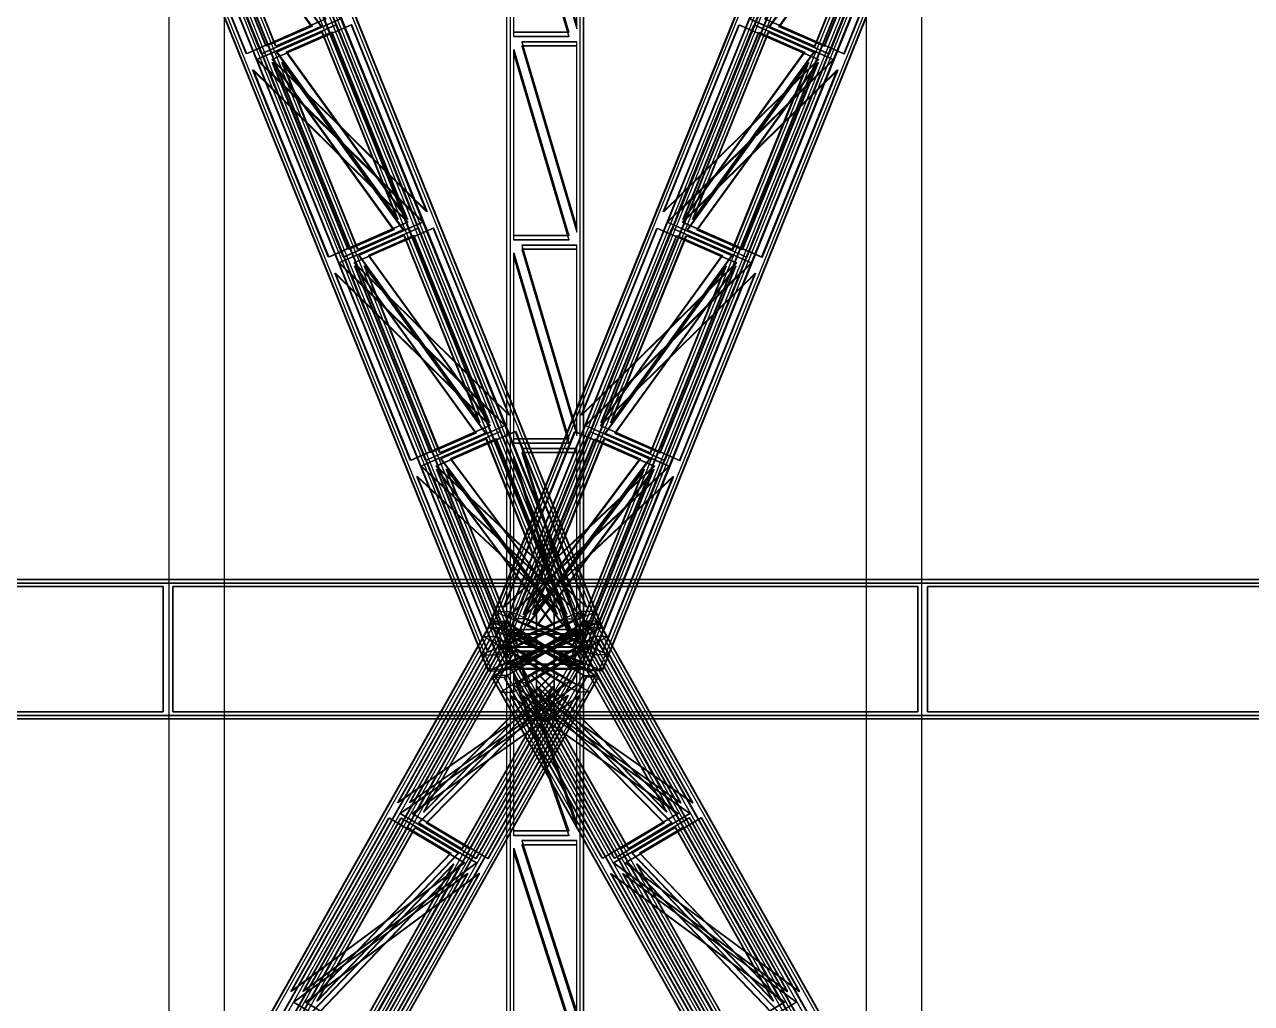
# Model space of a CAD drawing. Header units: millimetres. Extents: x -48000 to 1060615, y -2000 to 333000.
# Drawn here: x -2987 to 4050, y 103968 to 109584 of the extents above; entities that cross this region are included whole.
import ezdxf

# ---------------------------------------------------------------- set-up
doc = ezdxf.new("R2010")
doc.units = ezdxf.units.MM
doc.layers.add('D-STR-CORE', color=7, linetype='Continuous', lineweight=25)
doc.layers.add('D-STR-STRC', color=7, linetype='Continuous', lineweight=25)

msp = doc.modelspace()

# ---------------------------------------------------------------- linework, layer by layer
at = {"layer": 'D-STR-CORE'}
for points in [[(-2160, 18300), (-1840, 18300), (-1840, 224550), (-2160, 224550)], [(-2160, 18300), (-1840, 18300), (-1840, 224550), (-2160, 224550)], [(1840, 18300), (2160, 18300), (2160, 224550), (1840, 224550)], [(1840, 18300), (2160, 18300), (2160, 224550), (1840, 224550)]]:
    msp.add_lwpolyline(points, close=True, dxfattribs=at)
at = {"layer": 'D-STR-STRC'}
for points in [[(237.08, 106124.21), (-328.28, 105875.79), (-5980, 119875.79), (-5414.64, 120124.21)], [(241.64, 106124.21), (-323.72, 105875.79), (-5975.44, 119875.79), (-5410.08, 120124.21)], [(323.72, 106124.21), (-241.64, 105875.79), (-5893.35, 119875.79), (-5327.99, 120124.21)], [(328.28, 106124.21), (-237.08, 105875.79), (-5888.79, 119875.79), (-5323.43, 120124.21)], [(155.58, 106081.51), (-215.43, 105918.49), (-5867.15, 119918.49), (-5496.13, 120081.51)], [(160.14, 106081.51), (-210.87, 105918.49), (-5862.59, 119918.49), (-5491.57, 120081.51)], [(210.87, 106081.51), (-160.14, 105918.49), (-5811.86, 119918.49), (-5440.84, 120081.51)], [(215.43, 106081.51), (-155.58, 105918.49), (-5807.3, 119918.49), (-5436.28, 120081.51)], [(-328.28, 106124.21), (237.08, 105875.79), (5888.79, 119875.79), (5323.43, 120124.21)], [(-323.72, 106124.21), (241.64, 105875.79), (5893.35, 119875.79), (5327.99, 120124.21)], [(-241.64, 106124.21), (323.72, 105875.79), (5975.44, 119875.79), (5410.08, 120124.21)], [(-237.08, 106124.21), (328.28, 105875.79), (5980, 119875.79), (5414.64, 120124.21)], [(-215.43, 106081.51), (155.58, 105918.49), (5807.3, 119918.49), (5436.28, 120081.51)], [(-210.87, 106081.51), (160.14, 105918.49), (5811.86, 119918.49), (5440.84, 120081.51)], [(-160.14, 106081.51), (210.87, 105918.49), (5862.59, 119918.49), (5491.57, 120081.51)], [(-155.58, 106081.51), (215.43, 105918.49), (5867.15, 119918.49), (5496.13, 120081.51)], [(220, 106013.11), (-220, 106013.11), (-220, 120013.11), (220, 120013.11)], [(220, 106013.11), (-220, 106013.11), (-220, 120013.11), (220, 120013.11)], [(220, 106011.2), (-220, 106011.2), (-220, 120011.2), (220, 120011.2)], [(220, 106011.2), (-220, 106011.2), (-220, 120011.2), (220, 120011.2)], [(220, 105988.8), (-220, 105988.8), (-220, 119988.8), (220, 119988.8)], [(220, 105988.8), (-220, 105988.8), (-220, 119988.8), (220, 119988.8)], [(220, 105986.89), (-220, 105986.89), (-220, 119986.89), (220, 119986.89)], [(220, 105986.89), (-220, 105986.89), (-220, 119986.89), (220, 119986.89)], [(180, 109583.19), (180, 110650.57), (-135, 110650.57)], [(180, 109583.19), (180, 110650.57), (-135, 110650.57)], [(180, 109560.78), (180, 110628.16), (-135, 110628.16)], [(180, 109560.78), (180, 110628.16), (-135, 110628.16)], [(135, 109540.41), (-180, 109540.41), (-180, 110607.79)], [(135, 109540.41), (-180, 109540.41), (-180, 110607.79)], [(135, 109538.51), (-180, 109538.51), (-180, 110605.89)], [(135, 109538.51), (-180, 109538.51), (-180, 110605.89)], [(135, 109516.1), (-180, 109516.1), (-180, 110583.48)], [(135, 109516.1), (-180, 109516.1), (-180, 110583.48)], [(135, 109514.19), (-180, 109514.19), (-180, 110581.57)], [(135, 109514.19), (-180, 109514.19), (-180, 110581.57)], [(180, 109558.87), (180, 110626.25), (-135, 110626.25)], [(180, 109558.87), (180, 110626.25), (-135, 110626.25)], [(-1261.17, 109616.56), (-1716.11, 109416.66), (-2149.88, 110491.17)], [(-1256.61, 109616.56), (-1711.55, 109416.66), (-2145.32, 110491.17)], [(-1174.53, 109616.56), (-1629.46, 109416.66), (-2063.24, 110491.17)], [(-1169.96, 109616.56), (-1624.9, 109416.66), (-2058.68, 110491.17)], [(-1342.66, 109573.86), (-1603.26, 109459.36), (-2037.03, 110533.87)], [(-1338.1, 109573.86), (-1598.7, 109459.36), (-2032.47, 110533.87)], [(-1287.37, 109573.86), (-1547.97, 109459.36), (-1981.74, 110533.87)], [(-1282.81, 109573.86), (-1543.41, 109459.36), (-1977.18, 110533.87)], [(1169.96, 109616.56), (1624.9, 109416.66), (2058.68, 110491.17)], [(1174.53, 109616.56), (1629.46, 109416.66), (2063.24, 110491.17)], [(1256.61, 109616.56), (1711.55, 109416.66), (2145.32, 110491.17)], [(1261.17, 109616.56), (1716.11, 109416.66), (2149.88, 110491.17)], [(1282.81, 109573.86), (1543.41, 109459.36), (1977.18, 110533.87)], [(1287.37, 109573.86), (1547.97, 109459.36), (1981.74, 110533.87)], [(1338.1, 109573.86), (1598.7, 109459.36), (2032.47, 110533.87)], [(1342.66, 109573.86), (1603.26, 109459.36), (2037.03, 110533.87)], [(-767.18, 108508.83), (-1200.95, 109583.34), (-1655.89, 109383.44)], [(-762.62, 108508.83), (-1196.39, 109583.34), (-1651.33, 109383.44)], [(-680.54, 108508.83), (-1114.31, 109583.34), (-1569.25, 109383.44)], [(-675.98, 108508.83), (-1109.75, 109583.34), (-1564.69, 109383.44)], [(675.98, 108508.83), (1109.75, 109583.34), (1564.69, 109383.44)], [(680.54, 108508.83), (1114.31, 109583.34), (1569.25, 109383.44)], [(762.62, 108508.83), (1196.39, 109583.34), (1651.33, 109383.44)], [(767.18, 108508.83), (1200.95, 109583.34), (1655.89, 109383.44)], [(-848.68, 108466.13), (-1282.45, 109540.64), (-1543.05, 109426.14)], [(-844.12, 108466.13), (-1277.89, 109540.64), (-1538.49, 109426.14)], [(-793.39, 108466.13), (-1227.16, 109540.64), (-1487.75, 109426.14)], [(-788.83, 108466.13), (-1222.6, 109540.64), (-1483.19, 109426.14)], [(788.83, 108466.13), (1222.6, 109540.64), (1483.19, 109426.14)], [(793.39, 108466.13), (1227.16, 109540.64), (1487.75, 109426.14)], [(844.12, 108466.13), (1277.89, 109540.64), (1538.49, 109426.14)], [(848.68, 108466.13), (1282.45, 109540.64), (1543.05, 109426.14)], [(135, 108373.75), (-180, 108373.75), (-180, 109441.13)], [(135, 108373.75), (-180, 108373.75), (-180, 109441.13)], [(135, 108371.84), (-180, 108371.84), (-180, 109439.22)], [(135, 108371.84), (-180, 108371.84), (-180, 109439.22)], [(180, 108418.43), (180, 109485.81), (-135, 109485.81)], [(180, 108418.43), (180, 109485.81), (-135, 109485.81)], [(180, 108416.52), (180, 109483.9), (-135, 109483.9)], [(180, 108416.52), (180, 109483.9), (-135, 109483.9)], [(180, 108394.11), (180, 109461.49), (-135, 109461.49)], [(180, 108394.11), (180, 109461.49), (-135, 109461.49)], [(180, 108392.21), (180, 109459.59), (-135, 109459.59)], [(180, 108392.21), (180, 109459.59), (-135, 109459.59)], [(-871.69, 108407.2), (-1132.28, 108292.69), (-1566.06, 109367.2)], [(-867.13, 108407.2), (-1127.72, 108292.69), (-1561.5, 109367.2)], [(-816.4, 108407.2), (-1076.99, 108292.69), (-1510.76, 109367.2)], [(-811.84, 108407.2), (-1072.43, 108292.69), (-1506.2, 109367.2)], [(135, 108349.43), (-180, 108349.43), (-180, 109416.81)], [(135, 108349.43), (-180, 108349.43), (-180, 109416.81)], [(135, 108347.53), (-180, 108347.53), (-180, 109414.91)], [(135, 108347.53), (-180, 108347.53), (-180, 109414.91)], [(811.84, 108407.2), (1072.43, 108292.69), (1506.2, 109367.2)], [(816.4, 108407.2), (1076.99, 108292.69), (1510.76, 109367.2)], [(867.13, 108407.2), (1127.72, 108292.69), (1561.5, 109367.2)], [(871.69, 108407.2), (1132.28, 108292.69), (1566.06, 109367.2)], [(-790.19, 108449.89), (-1245.13, 108250), (-1678.9, 109324.5)], [(-785.63, 108449.89), (-1240.57, 108250), (-1674.34, 109324.5)], [(-703.55, 108449.89), (-1158.49, 108250), (-1592.26, 109324.5)], [(-698.99, 108449.89), (-1153.93, 108250), (-1587.7, 109324.5)], [(698.99, 108449.89), (1153.93, 108250), (1587.7, 109324.5)], [(703.55, 108449.89), (1158.49, 108250), (1592.26, 109324.5)], [(785.63, 108449.89), (1240.57, 108250), (1674.34, 109324.5)], [(790.19, 108449.89), (1245.13, 108250), (1678.9, 109324.5)], [(-296.21, 107342.16), (-729.98, 108416.67), (-1184.92, 108216.78)], [(-291.65, 107342.16), (-725.42, 108416.67), (-1180.36, 108216.78)], [(-209.56, 107342.16), (-643.33, 108416.67), (-1098.27, 108216.78)], [(-205, 107342.16), (-638.77, 108416.67), (-1093.71, 108216.78)], [(205, 107342.16), (638.77, 108416.67), (1093.71, 108216.78)], [(209.56, 107342.16), (643.33, 108416.67), (1098.27, 108216.78)], [(291.65, 107342.16), (725.42, 108416.67), (1180.36, 108216.78)], [(296.21, 107342.16), (729.98, 108416.67), (1184.92, 108216.78)], [(-377.7, 107299.47), (-811.47, 108373.97), (-1072.07, 108259.47)], [(-373.14, 107299.47), (-806.91, 108373.97), (-1067.51, 108259.47)], [(-322.41, 107299.47), (-756.18, 108373.97), (-1016.78, 108259.47)], [(-317.85, 107299.47), (-751.62, 108373.97), (-1012.22, 108259.47)], [(180, 107251.76), (180, 108319.14), (-135, 108319.14)], [(180, 107251.76), (180, 108319.14), (-135, 108319.14)], [(180, 107249.85), (180, 108317.23), (-135, 108317.23)], [(180, 107249.85), (180, 108317.23), (-135, 108317.23)], [(317.85, 107299.47), (751.62, 108373.97), (1012.22, 108259.47)], [(322.41, 107299.47), (756.18, 108373.97), (1016.78, 108259.47)], [(373.14, 107299.47), (806.91, 108373.97), (1067.51, 108259.47)], [(377.7, 107299.47), (811.47, 108373.97), (1072.07, 108259.47)], [(135, 107207.08), (-180, 107207.08), (-180, 108274.46)], [(135, 107207.08), (-180, 107207.08), (-180, 108274.46)], [(135, 107205.17), (-180, 107205.17), (-180, 108272.55)], [(135, 107205.17), (-180, 107205.17), (-180, 108272.55)], [(135, 107182.77), (-180, 107182.77), (-180, 108250.15)], [(135, 107182.77), (-180, 107182.77), (-180, 108250.15)], [(135, 107180.86), (-180, 107180.86), (-180, 108248.24)], [(135, 107180.86), (-180, 107180.86), (-180, 108248.24)], [(180, 107227.45), (180, 108294.83), (-135, 108294.83)], [(180, 107227.45), (180, 108294.83), (-135, 108294.83)], [(180, 107225.54), (180, 108292.92), (-135, 108292.92)], [(180, 107225.54), (180, 108292.92), (-135, 108292.92)], [(-400.71, 107240.53), (-661.31, 107126.03), (-1095.08, 108200.53)], [(-396.15, 107240.53), (-656.75, 107126.03), (-1090.52, 108200.53)], [(-345.42, 107240.53), (-606.02, 107126.03), (-1039.79, 108200.53)], [(-340.86, 107240.53), (-601.46, 107126.03), (-1035.23, 108200.53)], [(340.86, 107240.53), (601.46, 107126.03), (1035.23, 108200.53)], [(345.42, 107240.53), (606.02, 107126.03), (1039.79, 108200.53)], [(396.15, 107240.53), (656.75, 107126.03), (1090.52, 108200.53)], [(400.71, 107240.53), (661.31, 107126.03), (1095.08, 108200.53)], [(-319.22, 107283.22), (-774.15, 107083.33), (-1207.93, 108157.84)], [(-314.66, 107283.22), (-769.59, 107083.33), (-1203.37, 108157.84)], [(-232.57, 107283.22), (-687.51, 107083.33), (-1121.28, 108157.84)], [(-228.01, 107283.22), (-682.95, 107083.33), (-1116.72, 108157.84)], [(228.01, 107283.22), (682.95, 107083.33), (1116.72, 108157.84)], [(232.57, 107283.22), (687.51, 107083.33), (1121.28, 108157.84)], [(314.66, 107283.22), (769.59, 107083.33), (1203.37, 108157.84)], [(319.22, 107283.22), (774.15, 107083.33), (1207.93, 108157.84)], [(147.8, 106242.31), (-259, 107250), (-713.94, 107050.11)], [(152.36, 106242.31), (-254.44, 107250), (-709.38, 107050.11)], [(234.44, 106242.31), (-172.36, 107250), (-627.3, 107050.11)], [(239, 106242.31), (-167.8, 107250), (-622.74, 107050.11)], [(-239, 106242.31), (167.8, 107250), (622.74, 107050.11)], [(-234.44, 106242.31), (172.36, 107250), (627.3, 107050.11)], [(-152.36, 106242.31), (254.44, 107250), (709.38, 107050.11)], [(-147.8, 106242.31), (259, 107250), (713.94, 107050.11)], [(66.3, 106199.62), (-340.5, 107207.31), (-601.09, 107092.8)], [(70.86, 106199.62), (-335.94, 107207.31), (-596.53, 107092.8)], [(121.59, 106199.62), (-285.21, 107207.31), (-545.8, 107092.8)], [(126.15, 106199.62), (-280.65, 107207.31), (-541.24, 107092.8)], [(-126.15, 106199.62), (280.65, 107207.31), (541.24, 107092.8)], [(-121.59, 106199.62), (285.21, 107207.31), (545.8, 107092.8)], [(-70.86, 106199.62), (335.94, 107207.31), (596.53, 107092.8)], [(-66.3, 106199.62), (340.5, 107207.31), (601.09, 107092.8)], [(135, 106112.4), (-180, 106112.4), (-180, 107107.79)], [(135, 106112.4), (-180, 106112.4), (-180, 107107.79)], [(180, 106157.08), (180, 107152.47), (-135, 107152.47)], [(180, 106157.08), (180, 107152.47), (-135, 107152.47)], [(180, 106155.17), (180, 107150.57), (-135, 107150.57)], [(180, 106155.17), (180, 107150.57), (-135, 107150.57)], [(180, 106132.76), (180, 107128.16), (-135, 107128.16)], [(180, 106132.76), (180, 107128.16), (-135, 107128.16)], [(180, 106130.86), (180, 107126.25), (-135, 107126.25)], [(180, 106130.86), (180, 107126.25), (-135, 107126.25)], [(135, 106110.49), (-180, 106110.49), (-180, 107105.89)], [(135, 106110.49), (-180, 106110.49), (-180, 107105.89)], [(135, 106088.08), (-180, 106088.08), (-180, 107083.48)], [(135, 106088.08), (-180, 106088.08), (-180, 107083.48)], [(135, 106086.18), (-180, 106086.18), (-180, 107081.57)], [(135, 106086.18), (-180, 106086.18), (-180, 107081.57)], [(124.79, 106183.37), (-330.15, 105983.48), (-736.95, 106991.17)], [(129.35, 106183.37), (-325.59, 105983.48), (-732.39, 106991.17)], [(211.43, 106183.37), (-243.51, 105983.48), (-650.31, 106991.17)], [(215.99, 106183.37), (-238.95, 105983.48), (-645.75, 106991.17)], [(43.29, 106140.68), (-217.3, 106026.18), (-624.1, 107033.87)], [(47.85, 106140.68), (-212.74, 106026.18), (-619.54, 107033.87)], [(98.58, 106140.68), (-162.01, 106026.18), (-568.81, 107033.87)], [(103.14, 106140.68), (-157.45, 106026.18), (-564.25, 107033.87)], [(-215.99, 106183.37), (238.95, 105983.48), (645.75, 106991.17)], [(-211.43, 106183.37), (243.51, 105983.48), (650.31, 106991.17)], [(-129.35, 106183.37), (325.59, 105983.48), (732.39, 106991.17)], [(-124.79, 106183.37), (330.15, 105983.48), (736.95, 106991.17)], [(-103.14, 106140.68), (157.45, 106026.18), (564.25, 107033.87)], [(-98.58, 106140.68), (162.01, 106026.18), (568.81, 107033.87)], [(-47.85, 106140.68), (212.74, 106026.18), (619.54, 107033.87)], [(-43.29, 106140.68), (217.3, 106026.18), (624.1, 107033.87)], [(-12983.92, 106400), (-12983.92, 105600), (12983.92, 105600), (12983.92, 106400)], [(12983.92, 106400), (12983.92, 105600), (-12983.92, 105600), (-12983.92, 106400)], [(-4300.47, 106360), (-4300.47, 105640), (-2191.49, 105640), (-2191.49, 106360)], [(-2191.49, 106360), (-2191.49, 105640), (-4300.47, 105640), (-4300.47, 106360)], [(-2136.49, 106360), (-2136.49, 105640), (-50, 105640), (-50, 106360)], [(-50, 106360), (-50, 105640), (-2136.49, 105640), (-2136.49, 106360)], [(-50, 106400), (-50, 106400), (-50, 105600), (-50, 105600)], [(-50, 106400), (-50, 106400), (-50, 105600), (-50, 105600)], [(50, 106400), (50, 106400), (50, 105600), (50, 105600)], [(50, 106400), (50, 106400), (50, 105600), (50, 105600)], [(50, 106360), (50, 105640), (2136.49, 105640), (2136.49, 106360)], [(2136.49, 106360), (2136.49, 105640), (50, 105640), (50, 106360)], [(2191.49, 106360), (2191.49, 105640), (4300.47, 105640), (4300.47, 106360)], [(4300.47, 106360), (4300.47, 105640), (2191.49, 105640), (2191.49, 106360)], [(291.08, 106216.37), (199.87, 106216.37), (-365.49, 105967.95), (-274.28, 105967.95)], [(-291.08, 106216.37), (-199.87, 106216.37), (365.49, 105967.95), (274.28, 105967.95)], [(-7643.44, 93160.39), (-7103.79, 92839.61), (233.89, 105839.61), (-305.77, 106160.39)], [(-7639.85, 93160.39), (-7100.19, 92839.61), (237.48, 105839.61), (-302.17, 106160.39)], [(-7575.15, 93160.39), (-7035.5, 92839.61), (302.17, 105839.61), (-237.48, 106160.39)], [(-7571.56, 93160.39), (-7031.91, 92839.61), (305.77, 105839.61), (-233.89, 106160.39)], [(-328.28, 106124.21), (-237.08, 106124.21), (-219.41, 106116.44), (-310.61, 106116.44)], [(-328.28, 106124.21), (-237.08, 106124.21), (328.28, 105875.79), (237.08, 105875.79)], [(328.28, 106124.21), (237.08, 106124.21), (-328.28, 105875.79), (-237.08, 105875.79)], [(-305.77, 106160.39), (-233.89, 106160.39), (-217.02, 106150.37), (-288.9, 106150.37)], [(-305.77, 106160.39), (-233.89, 106160.39), (305.77, 105839.61), (233.89, 105839.61)], [(7571.56, 93160.39), (7031.91, 92839.61), (-305.77, 105839.61), (233.89, 106160.39)], [(305.77, 106160.39), (233.89, 106160.39), (-305.77, 105839.61), (-233.89, 105839.61)], [(7575.15, 93160.39), (7035.5, 92839.61), (-302.17, 105839.61), (237.48, 106160.39)], [(118.38, 106173.67), (178.23, 106173.67), (-192.79, 106010.65), (-252.64, 106010.65)], [(7639.85, 93160.39), (7100.19, 92839.61), (-237.48, 105839.61), (302.17, 106160.39)], [(7643.44, 93160.39), (7103.79, 92839.61), (-233.89, 105839.61), (305.77, 106160.39)], [(-118.38, 106173.67), (-178.23, 106173.67), (192.79, 106010.65), (252.64, 106010.65)], [(305.77, 106160.39), (233.89, 106160.39), (217.02, 106150.37), (288.9, 106150.37)], [(328.28, 106124.21), (237.08, 106124.21), (219.41, 106116.44), (310.61, 106116.44)], [(-7538.33, 93105.26), (-7184.19, 92894.74), (153.49, 105894.74), (-200.66, 106105.26)], [(-7534.74, 93105.26), (-7180.59, 92894.74), (157.08, 105894.74), (-197.06, 106105.26)], [(-7494.76, 93105.26), (-7140.61, 92894.74), (197.06, 105894.74), (-157.08, 106105.26)], [(-7491.16, 93105.26), (-7137.02, 92894.74), (200.66, 105894.74), (-153.49, 106105.26)], [(-848.1, 105119.75), (-320.88, 106053.81), (113.37, 105795.68)], [(-844.51, 105119.75), (-317.28, 106053.81), (116.97, 105795.68)], [(-779.81, 105119.75), (-252.59, 106053.81), (181.66, 105795.68)], [(-776.22, 105119.75), (-249, 106053.81), (185.25, 105795.68)], [(-354.61, 106073.86), (-282.73, 106073.86), (256.92, 105753.08), (185.04, 105753.08)], [(354.61, 106073.86), (282.73, 106073.86), (-256.92, 105753.08), (-185.04, 105753.08)], [(220, 106112.4), (220, 106086.18), (-220, 106086.18), (-220, 106112.4)], [(220, 106086.18), (220, 106112.4), (-220, 106112.4), (-220, 106086.18)], [(155.58, 106081.51), (215.43, 106081.51), (-155.58, 105918.49), (-215.43, 105918.49)], [(-155.58, 106081.51), (-215.43, 106081.51), (-197.77, 106073.75), (-137.92, 106073.75)], [(-155.58, 106081.51), (-215.43, 106081.51), (155.58, 105918.49), (215.43, 105918.49)], [(7491.16, 93105.26), (7137.02, 92894.74), (-200.66, 105894.74), (153.49, 106105.26)], [(153.49, 106105.26), (200.66, 106105.26), (-153.49, 105894.74), (-200.66, 105894.74)], [(-153.49, 106105.26), (-200.66, 106105.26), (-183.79, 106095.23), (-136.62, 106095.23)], [(-153.49, 106105.26), (-200.66, 106105.26), (153.49, 105894.74), (200.66, 105894.74)], [(7494.76, 93105.26), (7140.61, 92894.74), (-197.06, 105894.74), (157.08, 106105.26)], [(776.22, 105119.75), (249, 106053.81), (-185.25, 105795.68)], [(779.81, 105119.75), (252.59, 106053.81), (-181.66, 105795.68)], [(7534.74, 93105.26), (7180.59, 92894.74), (-157.08, 105894.74), (197.06, 106105.26)], [(7538.33, 93105.26), (7184.19, 92894.74), (-153.49, 105894.74), (200.66, 106105.26)], [(844.51, 105119.75), (317.28, 106053.81), (-116.97, 105795.68)], [(848.1, 105119.75), (320.88, 106053.81), (-113.37, 105795.68)], [(153.49, 106105.26), (200.66, 106105.26), (183.79, 106095.23), (136.62, 106095.23)], [(155.58, 106081.51), (215.43, 106081.51), (197.77, 106073.75), (137.92, 106073.75)], [(-742.99, 105064.61), (-215.77, 105998.68), (32.97, 105850.82)], [(-739.4, 105064.61), (-212.18, 105998.68), (36.57, 105850.82)], [(-699.42, 105064.61), (-172.2, 105998.68), (76.55, 105850.82)], [(-695.82, 105064.61), (-168.6, 105998.68), (80.14, 105850.82)], [(-202.33, 106018.73), (-249.5, 106018.73), (104.65, 105808.21), (151.82, 105808.21)], [(-200, 106014.19), (-200, 105985.81), (-220, 105985.81), (-220, 106014.19)], [(220, 93014.19), (-220, 93014.19), (-220, 106014.19), (220, 106014.19)], [(220, 106014.19), (220, 105985.81), (-220, 105985.81), (-220, 106014.19)], [(-200, 105985.81), (-200, 106014.19), (-220, 106014.19), (-220, 105985.81)], [(220, 93014.19), (-220, 93014.19), (-220, 106014.19), (220, 106014.19)], [(220, 105985.81), (220, 106014.19), (-220, 106014.19), (-220, 105985.81)], [(-200, 106013.11), (-200, 105986.89), (-220, 105986.89), (-220, 106013.11)], [(220, 106013.11), (220, 105986.89), (-220, 105986.89), (-220, 106013.11)], [(-200, 105986.89), (-200, 106013.11), (-220, 106013.11), (-220, 105986.89)], [(220, 105986.89), (220, 106013.11), (-220, 106013.11), (-220, 105986.89)], [(220, 93012.13), (-220, 93012.13), (-220, 106012.13), (220, 106012.13)], [(220, 93012.13), (-220, 93012.13), (-220, 106012.13), (220, 106012.13)], [(220, 92987.87), (-220, 92987.87), (-220, 105987.87), (220, 105987.87)], [(220, 92987.87), (-220, 92987.87), (-220, 105987.87), (220, 105987.87)], [(220, 92985.81), (-220, 92985.81), (-220, 105985.81), (220, 105985.81)], [(220, 92985.81), (-220, 92985.81), (-220, 105985.81), (220, 105985.81)], [(202.33, 106018.73), (249.5, 106018.73), (-104.65, 105808.21), (-151.82, 105808.21)], [(695.82, 105064.61), (168.6, 105998.68), (-80.14, 105850.82)], [(699.42, 105064.61), (172.2, 105998.68), (-76.55, 105850.82)], [(739.4, 105064.61), (212.18, 105998.68), (-36.57, 105850.82)], [(742.99, 105064.61), (215.77, 105998.68), (-32.97, 105850.82)], [(220, 106014.19), (220, 105985.81), (200, 105985.81), (200, 106014.19)], [(220, 105985.81), (220, 106014.19), (200, 106014.19), (200, 105985.81)], [(220, 106013.11), (220, 105986.89), (200, 105986.89), (200, 106013.11)], [(220, 105986.89), (220, 106013.11), (200, 106013.11), (200, 105986.89)], [(220, 105915.03), (220, 105886.64), (-220, 105886.64), (-220, 105915.03)], [(220, 105886.64), (220, 105915.03), (-220, 105915.03), (-220, 105886.64)], [(-197.77, 105926.25), (-137.92, 105926.25), (-155.58, 105918.49), (-215.43, 105918.49)], [(180, 105002.75), (180, 105915.03), (-135, 105915.03)], [(180, 105002.75), (180, 105915.03), (-135, 105915.03)], [(180, 105000.69), (180, 105912.96), (-135, 105912.96)], [(180, 105000.69), (180, 105912.96), (-135, 105912.96)], [(197.77, 105926.25), (137.92, 105926.25), (155.58, 105918.49), (215.43, 105918.49)], [(-219.41, 105883.56), (-310.61, 105883.56), (-328.28, 105875.79), (-237.08, 105875.79)], [(-217.02, 105849.63), (-288.9, 105849.63), (-305.77, 105839.61), (-233.89, 105839.61)], [(-183.79, 105904.77), (-136.62, 105904.77), (-153.49, 105894.74), (-200.66, 105894.74)], [(135, 104958.13), (-180, 104958.13), (-180, 105870.4)], [(135, 104958.13), (-180, 104958.13), (-180, 105870.4)], [(135, 104956.06), (-180, 104956.06), (-180, 105868.34)], [(135, 104956.06), (-180, 104956.06), (-180, 105868.34)], [(135, 104931.81), (-180, 104931.81), (-180, 105844.08)], [(135, 104931.81), (-180, 104931.81), (-180, 105844.08)], [(135, 104929.74), (-180, 104929.74), (-180, 105842.02)], [(135, 104929.74), (-180, 104929.74), (-180, 105842.02)], [(180, 104976.43), (180, 105888.71), (-135, 105888.71)], [(180, 104976.43), (180, 105888.71), (-135, 105888.71)], [(180, 104974.37), (180, 105886.64), (-135, 105886.64)], [(180, 104974.37), (180, 105886.64), (-135, 105886.64)], [(183.79, 105904.77), (136.62, 105904.77), (153.49, 105894.74), (200.66, 105894.74)], [(217.02, 105849.63), (288.9, 105849.63), (305.77, 105839.61), (233.89, 105839.61)], [(219.41, 105883.56), (310.61, 105883.56), (328.28, 105875.79), (237.08, 105875.79)], [(-727.03, 105003.12), (-478.28, 104855.25), (48.94, 105789.32)], [(-723.43, 105003.12), (-474.69, 104855.25), (52.53, 105789.32)], [(-683.45, 105003.12), (-434.71, 104855.25), (92.52, 105789.32)], [(-679.86, 105003.12), (-431.11, 104855.25), (96.11, 105789.32)], [(679.86, 105003.12), (431.11, 104855.25), (-96.11, 105789.32)], [(683.45, 105003.12), (434.71, 104855.25), (-92.52, 105789.32)], [(723.43, 105003.12), (474.69, 104855.25), (-52.53, 105789.32)], [(727.03, 105003.12), (478.28, 104855.25), (-48.94, 105789.32)], [(-832.13, 105058.25), (-397.88, 104800.12), (129.34, 105734.19)], [(-828.54, 105058.25), (-394.29, 104800.12), (132.93, 105734.19)], [(-763.85, 105058.25), (-329.6, 104800.12), (197.62, 105734.19)], [(-760.26, 105058.25), (-326, 104800.12), (201.22, 105734.19)], [(760.26, 105058.25), (326, 104800.12), (-201.22, 105734.19)], [(763.85, 105058.25), (329.6, 104800.12), (-197.62, 105734.19)], [(828.54, 105058.25), (394.29, 104800.12), (-132.93, 105734.19)], [(832.13, 105058.25), (397.88, 104800.12), (-129.34, 105734.19)], [(-1459.57, 104036.41), (-896.94, 105033.21), (-462.69, 104775.08)], [(-1455.98, 104036.41), (-893.35, 105033.21), (-459.1, 104775.08)], [(-1391.29, 104036.41), (-828.66, 105033.21), (-394.41, 104775.08)], [(-1387.69, 104036.41), (-825.06, 105033.21), (-390.81, 104775.08)], [(1387.69, 104036.41), (825.06, 105033.21), (390.81, 104775.08)], [(1391.29, 104036.41), (828.66, 105033.21), (394.41, 104775.08)], [(1455.98, 104036.41), (893.35, 105033.21), (459.1, 104775.08)], [(1459.57, 104036.41), (896.94, 105033.21), (462.69, 104775.08)], [(-1354.47, 103981.28), (-791.83, 104978.08), (-543.09, 104830.22)], [(-1350.87, 103981.28), (-788.24, 104978.08), (-539.5, 104830.22)], [(-1310.89, 103981.28), (-748.26, 104978.08), (-499.51, 104830.22)], [(-1307.3, 103981.28), (-744.66, 104978.08), (-495.92, 104830.22)], [(1307.3, 103981.28), (744.66, 104978.08), (495.92, 104830.22)], [(1310.89, 103981.28), (748.26, 104978.08), (499.51, 104830.22)], [(1350.87, 103981.28), (788.24, 104978.08), (539.5, 104830.22)], [(1354.47, 103981.28), (791.83, 104978.08), (543.09, 104830.22)], [(135, 103874.8), (-180, 103874.8), (-180, 104858.97)], [(135, 103874.8), (-180, 103874.8), (-180, 104858.97)], [(135, 103872.73), (-180, 103872.73), (-180, 104856.9)], [(135, 103872.73), (-180, 103872.73), (-180, 104856.9)], [(180, 103919.42), (180, 104903.59), (-135, 104903.59)], [(180, 103919.42), (180, 104903.59), (-135, 104903.59)], [(180, 103917.36), (180, 104901.52), (-135, 104901.52)], [(180, 103917.36), (180, 104901.52), (-135, 104901.52)], [(180, 103893.1), (180, 104877.27), (-135, 104877.27)], [(180, 103893.1), (180, 104877.27), (-135, 104877.27)], [(180, 103891.03), (180, 104875.2), (-135, 104875.2)], [(180, 103891.03), (180, 104875.2), (-135, 104875.2)], [(135, 103848.48), (-180, 103848.48), (-180, 104832.64)], [(135, 103848.48), (-180, 103848.48), (-180, 104832.64)], [(135, 103846.41), (-180, 103846.41), (-180, 104830.58)], [(135, 103846.41), (-180, 103846.41), (-180, 104830.58)], [(-1338.5, 103919.78), (-1089.75, 103771.92), (-527.12, 104768.72)], [(-1334.91, 103919.78), (-1086.16, 103771.92), (-523.53, 104768.72)], [(-1294.92, 103919.78), (-1046.18, 103771.92), (-483.55, 104768.72)], [(-1291.33, 103919.78), (-1042.58, 103771.92), (-479.95, 104768.72)], [(1291.33, 103919.78), (1042.58, 103771.92), (479.95, 104768.72)], [(1294.92, 103919.78), (1046.18, 103771.92), (483.55, 104768.72)], [(1334.91, 103919.78), (1086.16, 103771.92), (523.53, 104768.72)], [(1338.5, 103919.78), (1089.75, 103771.92), (527.12, 104768.72)], [(-1443.61, 103974.92), (-1009.36, 103716.79), (-446.73, 104713.59)], [(-1440.01, 103974.92), (-1005.76, 103716.79), (-443.13, 104713.59)], [(-1375.32, 103974.92), (-941.07, 103716.79), (-378.44, 104713.59)], [(-1371.73, 103974.92), (-937.48, 103716.79), (-374.85, 104713.59)], [(1371.73, 103974.92), (937.48, 103716.79), (374.85, 104713.59)], [(1375.32, 103974.92), (941.07, 103716.79), (378.44, 104713.59)], [(1440.01, 103974.92), (1005.76, 103716.79), (443.13, 104713.59)], [(1443.61, 103974.92), (1009.36, 103716.79), (446.73, 104713.59)]]:
    msp.add_lwpolyline(points, close=True, dxfattribs=at)
for points in [[(137.92, 106073.75), (-5513.8, 120073.75)], [(155.58, 106081.51), (-5496.13, 120081.51)], [(197.77, 106073.75), (-5453.95, 120073.75)], [(215.43, 106081.51), (-5436.28, 120081.51)], [(219.41, 106116.44), (-5432.3, 120116.44)], [(237.08, 106124.21), (-5414.64, 120124.21)], [(310.61, 106116.44), (-5341.1, 120116.44)], [(328.28, 106124.21), (-5323.43, 120124.21)], [(-328.28, 106124.21), (5323.43, 120124.21)], [(-310.61, 106116.44), (5341.1, 120116.44)], [(-237.08, 106124.21), (5414.64, 120124.21)], [(-219.41, 106116.44), (5432.3, 120116.44)], [(-215.43, 106081.51), (5436.28, 120081.51)], [(-197.77, 106073.75), (5453.95, 120073.75)], [(-155.58, 106081.51), (5496.13, 120081.51)], [(-137.92, 106073.75), (5513.8, 120073.75)], [(-220, 106013.11), (-220, 120013.11)], [(-220, 106013.11), (-220, 120013.11)], [(-220, 105986.89), (-220, 119986.89)], [(-220, 105986.89), (-220, 119986.89)], [(-200, 106013.11), (-200, 120013.11)], [(-200, 106013.11), (-200, 120013.11)], [(-200, 105986.89), (-200, 119986.89)], [(-200, 105986.89), (-200, 119986.89)], [(200, 106013.11), (200, 120013.11)], [(200, 106013.11), (200, 120013.11)], [(200, 105986.89), (200, 119986.89)], [(200, 105986.89), (200, 119986.89)], [(220, 106013.11), (220, 120013.11)], [(220, 106013.11), (220, 120013.11)], [(220, 105986.89), (220, 119986.89)], [(220, 105986.89), (220, 119986.89)], [(-215.43, 105918.49), (-5867.15, 119918.49)], [(-197.77, 105926.25), (-5849.48, 119926.25)], [(-155.58, 105918.49), (-5807.3, 119918.49)], [(-137.92, 105926.25), (-5789.63, 119926.25)], [(137.92, 105926.25), (5789.63, 119926.25)], [(155.58, 105918.49), (5807.3, 119918.49)], [(197.77, 105926.25), (5849.48, 119926.25)], [(215.43, 105918.49), (5867.15, 119918.49)], [(-328.28, 105875.79), (-5980, 119875.79)], [(-310.61, 105883.56), (-5962.33, 119883.56)], [(-237.08, 105875.79), (-5888.79, 119875.79)], [(-219.41, 105883.56), (-5871.13, 119883.56)], [(219.41, 105883.56), (5871.13, 119883.56)], [(237.08, 105875.79), (5888.79, 119875.79)], [(310.61, 105883.56), (5962.33, 119883.56)], [(328.28, 105875.79), (5980, 119875.79)], [(-12983.92, 106400), (12983.92, 106400)], [(12983.92, 106400), (-12983.92, 106400)], [(-12983.92, 106380), (12983.92, 106380)], [(12983.92, 106380), (-12983.92, 106380)], [(-50, 106400), (50, 106400)], [(50, 106400), (-50, 106400)], [(-328.28, 106124.21), (-291.08, 106216.37)], [(-237.08, 106124.21), (-199.87, 106216.37)], [(237.08, 106124.21), (199.87, 106216.37)], [(328.28, 106124.21), (291.08, 106216.37)], [(-7643.44, 93160.39), (-305.77, 106160.39)], [(-7626.58, 93150.37), (-288.9, 106150.37)], [(-7571.56, 93160.39), (-233.89, 106160.39)], [(-7554.7, 93150.37), (-217.02, 106150.37)], [(-354.61, 106073.86), (-305.77, 106160.39)], [(-282.73, 106073.86), (-233.89, 106160.39)], [(-215.43, 106081.51), (-178.23, 106173.67)], [(-155.58, 106081.51), (-118.38, 106173.67)], [(155.58, 106081.51), (118.38, 106173.67)], [(215.43, 106081.51), (178.23, 106173.67)], [(7554.7, 93150.37), (217.02, 106150.37)], [(7571.56, 93160.39), (233.89, 106160.39)], [(282.73, 106073.86), (233.89, 106160.39)], [(7626.58, 93150.37), (288.9, 106150.37)], [(7643.44, 93160.39), (305.77, 106160.39)], [(354.61, 106073.86), (305.77, 106160.39)], [(-7538.33, 93105.26), (-200.66, 106105.26)], [(-7521.47, 93095.23), (-183.79, 106095.23)], [(-7491.16, 93105.26), (-153.49, 106105.26)], [(-7474.3, 93095.23), (-136.62, 106095.23)], [(-249.5, 106018.73), (-200.66, 106105.26)], [(-220, 106013.11), (-220, 106112.4)], [(-220, 106013.11), (-220, 106112.4)], [(-220, 105986.89), (-220, 106086.18)], [(-220, 105986.89), (-220, 106086.18)], [(-202.33, 106018.73), (-153.49, 106105.26)], [(7474.3, 93095.23), (136.62, 106095.23)], [(7491.16, 93105.26), (153.49, 106105.26)], [(202.33, 106018.73), (153.49, 106105.26)], [(7521.47, 93095.23), (183.79, 106095.23)], [(7538.33, 93105.26), (200.66, 106105.26)], [(249.5, 106018.73), (200.66, 106105.26)], [(220, 106013.11), (220, 106112.4)], [(220, 106013.11), (220, 106112.4)], [(220, 105986.89), (220, 106086.18)], [(220, 105986.89), (220, 106086.18)], [(-215.43, 105918.49), (-252.64, 106010.65)], [(-220, 93014.19), (-220, 106014.19)], [(-220, 105915.03), (-220, 106014.19)], [(-220, 93014.19), (-220, 106014.19)], [(-220, 105915.03), (-220, 106014.19)], [(-220, 92985.81), (-220, 105985.81)], [(-220, 105886.64), (-220, 105985.81)], [(-220, 92985.81), (-220, 105985.81)], [(-220, 105886.64), (-220, 105985.81)], [(-200, 93014.19), (-200, 106014.19)], [(-200, 93014.19), (-200, 106014.19)], [(-200, 92985.81), (-200, 105985.81)], [(-200, 92985.81), (-200, 105985.81)], [(-155.58, 105918.49), (-192.79, 106010.65)], [(155.58, 105918.49), (192.79, 106010.65)], [(200, 93014.19), (200, 106014.19)], [(200, 93014.19), (200, 106014.19)], [(200, 92985.81), (200, 105985.81)], [(200, 92985.81), (200, 105985.81)], [(215.43, 105918.49), (252.64, 106010.65)], [(220, 93014.19), (220, 106014.19)], [(220, 105915.03), (220, 106014.19)], [(220, 93014.19), (220, 106014.19)], [(220, 105915.03), (220, 106014.19)], [(220, 92985.81), (220, 105985.81)], [(220, 105886.64), (220, 105985.81)], [(220, 92985.81), (220, 105985.81)], [(220, 105886.64), (220, 105985.81)], [(-328.28, 105875.79), (-365.49, 105967.95)], [(-237.08, 105875.79), (-274.28, 105967.95)], [(237.08, 105875.79), (274.28, 105967.95)], [(328.28, 105875.79), (365.49, 105967.95)], [(-7201.05, 92904.77), (136.62, 105904.77)], [(-7184.19, 92894.74), (153.49, 105894.74)], [(-7153.88, 92904.77), (183.79, 105904.77)], [(-7137.02, 92894.74), (200.66, 105894.74)], [(-7120.65, 92849.63), (217.02, 105849.63)], [(-7048.77, 92849.63), (288.9, 105849.63)], [(7048.77, 92849.63), (-288.9, 105849.63)], [(7120.65, 92849.63), (-217.02, 105849.63)], [(7137.02, 92894.74), (-200.66, 105894.74)], [(-151.82, 105808.21), (-200.66, 105894.74)], [(7153.88, 92904.77), (-183.79, 105904.77)], [(7184.19, 92894.74), (-153.49, 105894.74)], [(-104.65, 105808.21), (-153.49, 105894.74)], [(7201.05, 92904.77), (-136.62, 105904.77)], [(104.65, 105808.21), (153.49, 105894.74)], [(151.82, 105808.21), (200.66, 105894.74)], [(-7103.79, 92839.61), (233.89, 105839.61)], [(-7031.91, 92839.61), (305.77, 105839.61)], [(7031.91, 92839.61), (-305.77, 105839.61)], [(-256.92, 105753.08), (-305.77, 105839.61)], [(7103.79, 92839.61), (-233.89, 105839.61)], [(-185.04, 105753.08), (-233.89, 105839.61)], [(185.04, 105753.08), (233.89, 105839.61)], [(256.92, 105753.08), (305.77, 105839.61)], [(-12983.92, 105620), (12983.92, 105620)], [(12983.92, 105620), (-12983.92, 105620)], [(-12983.92, 105600), (12983.92, 105600)], [(12983.92, 105600), (-12983.92, 105600)], [(-50, 105600), (50, 105600)], [(50, 105600), (-50, 105600)]]:
    msp.add_lwpolyline(points, dxfattribs=at)

doc.saveas('drawing.dxf')
